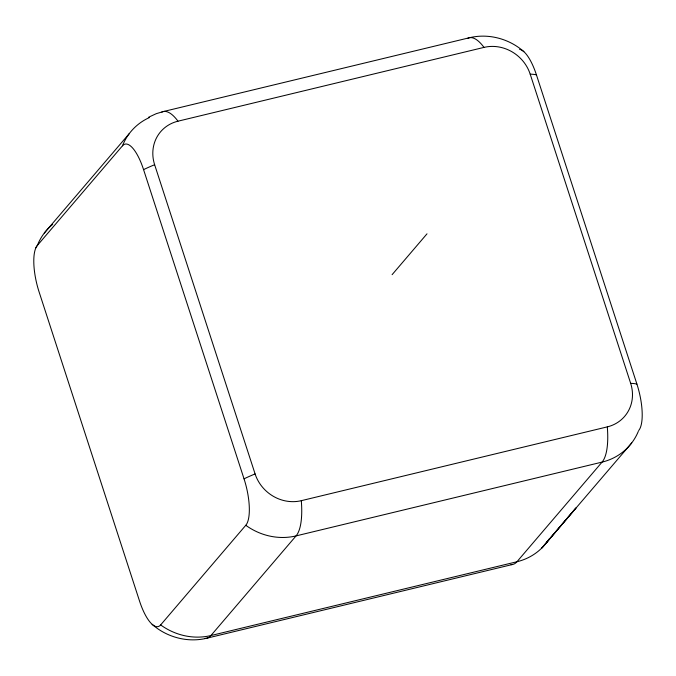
<?xml version="1.0" encoding="UTF-8"?>
<svg xmlns="http://www.w3.org/2000/svg" width="676" height="676" viewBox="0 0 676 676"><rect width="100%" height="100%" fill="white"/><g stroke="black" fill="none" stroke-linecap="round" stroke-linejoin="round"><path stroke-width="1.01" d="M546.546 542.617L575.977 507.972L541.856 547.974L631.68 442.974M149.438 117.539A60.57 55.686 40.5 0 0 122.474 145.805L37.349 245.456A37.856 12.396 76.4 0 0 35.929 247.737M392.097 274.676L426.995 233.828M52.686 224.373A60.57 55.686 40.5 0 0 37.349 245.456A37.856 12.396 76.4 0 0 39.09 291.914L139.56 601.125A37.856 12.388 76.4 0 0 160.643 624.937L245.777 525.294A37.856 12.396 76.4 0 0 244.036 478.828L143.566 169.625A37.856 12.396 76.5 0 0 122.474 145.813M129.454 133.383L44.329 233.026M148.72 117.168L156.308 113.661L163.567 111.498L469.583 37.704C488.587 33.141 509.324 38.785 523.875 51.672M161.809 112.055A60.57 19.832 76.4 0 1 177.991 121.19L483.999 47.396A37.856 34.806 40.5 0 1 530.195 74.149A60.57 13.216 -18 0 1 536.44 74.875L636.91 384.086A37.856 12.388 76.4 0 1 638.651 430.544M177.999 121.19A37.856 34.806 40.5 0 0 154.635 164.716L255.097 473.927A37.856 34.806 40.5 0 0 301.293 500.679L607.302 426.877A60.57 19.832 76.4 0 1 602.071 462.105L516.946 561.748A60.57 19.832 76.4 0 1 511.031 564.587M512.433 564.502L206.417 638.296C187.413 642.859 166.685 637.215 152.125 624.328M530.195 74.149L630.666 383.351A37.856 34.806 40.6 0 1 607.276 426.886M548.996 539.11A60.57 55.686 40.5 0 1 516.946 561.748L210.929 635.541A60.57 19.832 76.4 0 1 205.014 638.389M160.651 624.937A60.57 55.686 40.5 0 0 210.929 635.541L296.063 535.899A60.57 19.832 76.4 0 0 301.293 500.671M638.313 431.389A60.57 55.686 40.5 0 1 602.071 462.105L296.063 535.899A60.57 55.686 40.5 0 1 245.777 525.294M467.817 38.262A60.57 19.832 76.4 0 1 483.999 47.396M244.036 478.828A60.57 13.216 -18 0 1 255.097 473.927M143.566 169.625A60.57 13.216 -18 0 1 154.635 164.716M630.666 383.351A60.57 13.216 -18 0 1 636.91 384.086M519.565 49.34A37.856 12.388 76.4 0 1 536.44 74.884"/></g></svg>
